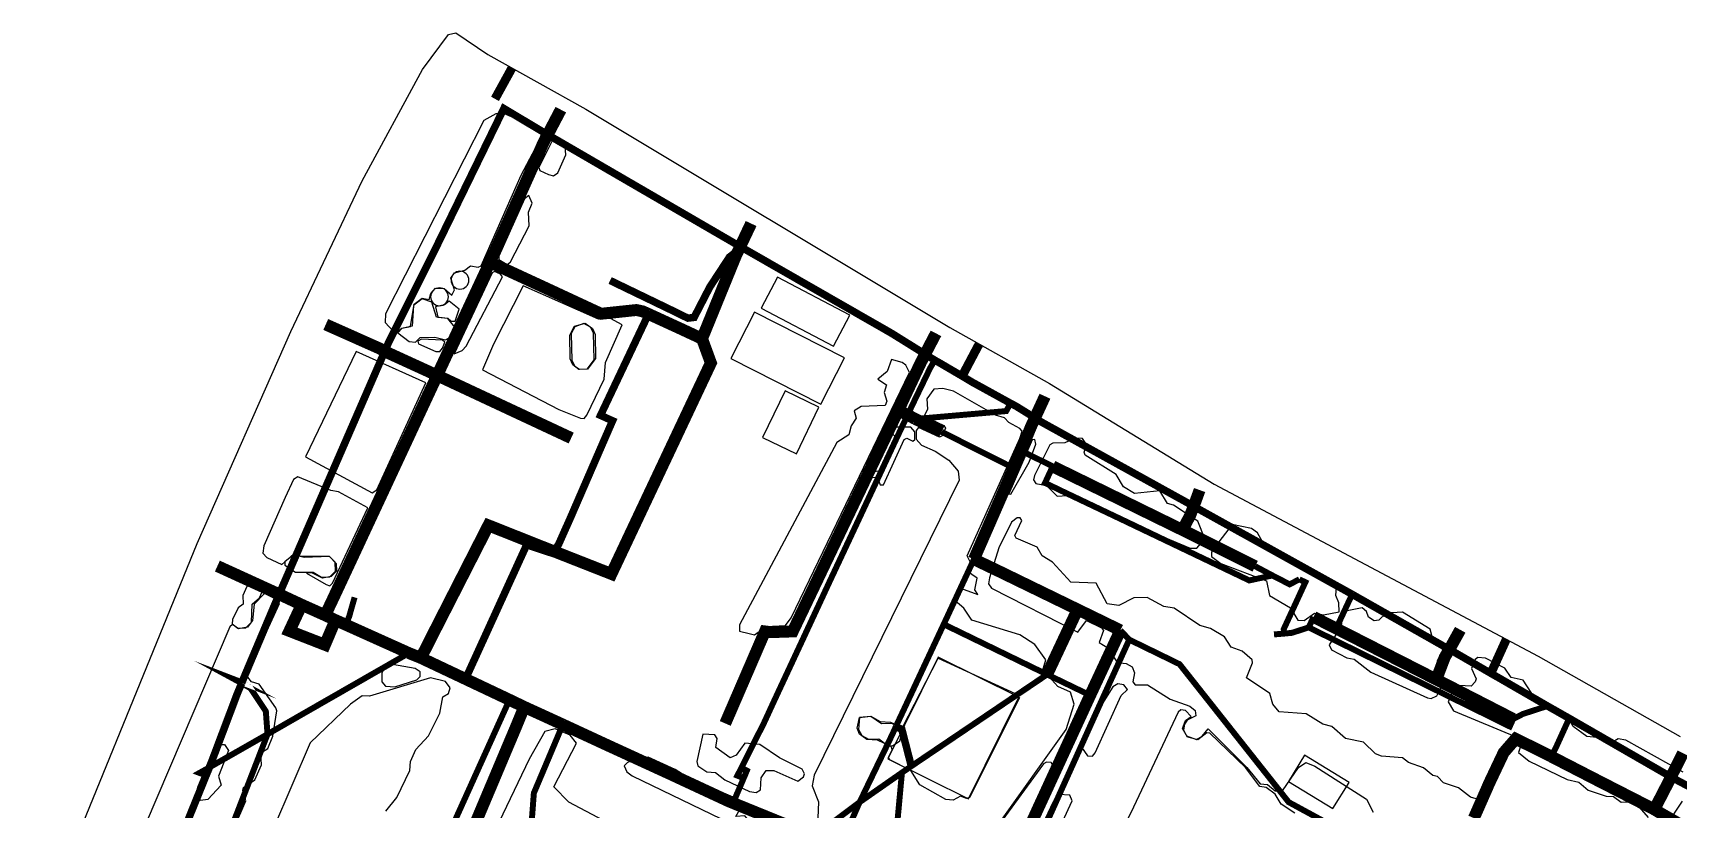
# Model space of a CAD drawing. Extents: x 1764 to 2708, y -3060 to -2272.
# Drawn here: x 1819 to 2371, y -2533 to -2272 of the extents above; entities that cross this region are included whole.
import ezdxf

# ---------------------------------------------------------------- set-up
doc = ezdxf.new("R2010")
doc.units = 0
for name, color, linetype in [('DOR_DOROZHKA', 30, 'CONTINUOUS'), ('DOR_LESTNICA', 1, 'CONTINUOUS'), ('DOR_PEREHOD', 2, 'CONTINUOUS'), ('DOR_PROEZD', 9, 'CONTINUOUS'), ('DOR_TROTUAR', 8, 'CONTINUOUS'), ('GRANICA_UCHASTKA', 3, 'CONTINUOUS'), ('PL_DETSKAYA', 3, 'CONTINUOUS'), ('PL_SPORT', 3, 'CONTINUOUS'), ('PL_VORKAUT', 3, 'CONTINUOUS'), ('ZEL_DEREVYA', 94, 'CONTINUOUS'), ('ZEL_TRAVA', 82, 'CONTINUOUS')]:
    doc.layers.add(name, color=color, linetype=linetype)

msp = doc.modelspace()

# ---------------------------------------------------------------- linework, layer by layer
at = {"layer": 'DOR_DOROZHKA', "const_width": 2}
for points in [[(2112.061, -2400.707), (2113.974, -2396.663), (2119.624, -2384.935), (2121.168, -2382.3)], [(2114.691, -2402.051), (2145.15, -2399.391), (2146.594, -2396.759)], [(2056.29, -2519.173), (2063.869, -2504.101), (2067.213, -2496.825), (2076.392, -2477.117), (2085.952, -2456.5), (2095.325, -2436.487), (2104.982, -2415.767), (2108.138, -2408.996), (2112.061, -2400.707)], [(2123.489, -2406.363), (2147.665, -2418.547)], [(2150.139, -2412.691), (2160.759, -2417.964)], [(2234.488, -2454.591), (2226.72, -2456.26), (2225.507, -2455.685), (2205.49, -2446.113), (2185.271, -2436.444), (2164.547, -2426.587), (2158.178, -2423.523), (2160.759, -2417.964)], [(2124.185, -2470.982), (2134.319, -2449.151)], [(2228.719, -2451.514), (2234.488, -2454.591)], [(2234.488, -2454.591), (2240.256, -2457.568), (2243.521, -2455.897)], [(2246.672, -2472.037), (2248.296, -2468.5)], [(2108.119, -2505.347), (2124.185, -2470.982)], [(2124.185, -2470.982), (2158.867, -2487.841)], [(2183.459, -2473.003), (2186.429, -2476.14)], [(2235.016, -2474.39), (2238.412, -2474.116)], [(2238.412, -2474.116), (2241.008, -2473.86), (2246.672, -2472.037)], [(2246.672, -2472.037), (2264.369, -2480.759), (2284.595, -2490.728), (2304.821, -2500.696), (2314.125, -2505.298), (2315.271, -2502.772)], [(2137.84, -2584.346), (2139.08, -2581.518), (2148.148, -2561.311), (2156.832, -2541.814), (2166.283, -2520.798), (2175.925, -2499.379), (2186.429, -2476.14)], [(2186.429, -2476.14), (2203.315, -2484.38), (2239.935, -2530.713), (2259.576, -2541.394), (2262.842, -2539.723), (2265.476, -2541.267)], [(1888.683, -2490.478), (1886.463, -2489.625), (1888.589, -2490.78)], [(1897.264, -2507.901), (1908.826, -2501.248), (1944.7, -2480.663)], [(1888.589, -2490.78), (1891.526, -2492.417), (1896.697, -2500.21), (1896.981, -2504.106), (1897.264, -2507.901)], [(2113.308, -2518.641), (2158.867, -2487.841)], [(2158.867, -2487.841), (2173.326, -2494.833)], [(1935.396, -2591.822), (1941.696, -2577.778), (1950.958, -2557.268), (1960.22, -2536.757), (1969.29, -2516.651), (1978.456, -2496.342)], [(1985.161, -2547.324), (1986.637, -2527.682), (1996.345, -2504.66)], [(2095.96, -2530.722), (2106.877, -2508.075), (2108.119, -2505.347)], [(1877.794, -2519.028), (1897.264, -2507.901)], [(1884.282, -2541.499), (1897.264, -2507.901)], [(1877.794, -2519.028), (1874.432, -2520.901), (1876.652, -2521.754)], [(2057.066, -2522.658), (2054.946, -2521.803), (2056.29, -2519.173)], [(2095.96, -2530.722), (2110.154, -2520.811)], [(2108.534, -2538.455), (2110.154, -2520.811)], [(2110.154, -2520.811), (2113.308, -2518.641)], [(2080.699, -2542.158), (2095.96, -2530.722)], [(2088.903, -2546.783), (2095.96, -2530.722)]]:
    msp.add_lwpolyline(points, dxfattribs=at)
at = {"layer": 'DOR_LESTNICA', "const_width": 2}
for points in [[(2243.521, -2455.897), (2245.543, -2456.853), (2238.28, -2472.618), (2238.412, -2474.116)], [(1923.483, -2471.116), (1924.627, -2468.49), (1926.486, -2461.946)], [(2255.783, -2472.34), (2257.127, -2469.71), (2261.239, -2460.917)], [(2315.271, -2502.772), (2318.537, -2501.1), (2326.783, -2498.421)], [(2328.051, -2515.402), (2329.492, -2512.67), (2334.077, -2502.565)], [(2053.545, -2531.039), (2054.589, -2528.415), (2057.066, -2522.658)], [(2056.29, -2519.173), (2058.112, -2520.134), (2057.066, -2522.658)]]:
    msp.add_lwpolyline(points, dxfattribs=at)
at = {"layer": 'DOR_PEREHOD', "const_width": 3}
for points in [[(1973.596, -2294.542), (1979.276, -2284.214)], [(2130.287, -2387.606), (2130.964, -2386.491), (2136.059, -2376.876)], [(2307.736, -2487.426), (2308.312, -2486.313), (2312.992, -2476.007)]]:
    msp.add_lwpolyline(points, dxfattribs=at)
at = {"layer": 'DOR_PROEZD', "const_width": 4}
for points in [[(1991.265, -2306.566), (1995.685, -2298.166)], [(1971.88, -2349.407), (1988.583, -2312.127), (1989.823, -2309.299), (1991.265, -2306.566)], [(2055.909, -2344.09), (2059.545, -2336.407)], [(2043.071, -2375.083), (2053.808, -2348.738), (2054.569, -2346.92), (2055.909, -2344.09)], [(1954.191, -2387.409), (1971.88, -2349.407)], [(1971.88, -2349.407), (1990.273, -2357.915), (2009.173, -2366.711), (2021.052, -2365.454), (2023.163, -2365.908), (2025.082, -2366.767)], [(1916.802, -2370.308), (1934.583, -2378.228), (1936.607, -2379.285)], [(2025.082, -2366.767), (2035.895, -2371.736), (2043.071, -2375.083)], [(1993.388, -2446.494), (2012.662, -2454.081), (2046.049, -2383.223), (2043.071, -2375.083)], [(2117.922, -2380.269), (2121.574, -2373.287)], [(1936.607, -2379.285), (1937.72, -2379.861), (1954.191, -2387.409)], [(2108.926, -2399.174), (2115.143, -2385.932), (2116.483, -2383.102), (2117.922, -2380.269)], [(1916.611, -2467.963), (1919.386, -2462.1), (1929.139, -2441.178), (1954.191, -2387.409)], [(1954.191, -2387.409), (1999.169, -2408.449)], [(2154.804, -2401.684), (2158.149, -2394.408)], [(2050.866, -2504.282), (2064.205, -2473.378), (2066.212, -2473.635), (2073.51, -2473.377), (2108.926, -2399.174)], [(2108.926, -2399.174), (2112.061, -2400.707)], [(2112.061, -2400.707), (2114.691, -2402.051)], [(2114.691, -2402.051), (2123.489, -2406.363)], [(2150.139, -2412.691), (2153.467, -2404.615), (2154.804, -2401.684)], [(2147.665, -2418.547), (2150.139, -2412.691)], [(2134.319, -2449.151), (2147.665, -2418.547)], [(2160.759, -2417.964), (2204.343, -2439.334)], [(2208.073, -2431.349), (2210.056, -2425.904)], [(2204.343, -2439.334), (2206.935, -2434.275), (2208.073, -2431.349)], [(1948.737, -2482.276), (1953.247, -2473.374), (1971.388, -2437.764), (1991.672, -2445.83), (1993.388, -2446.494)], [(2204.343, -2439.334), (2228.719, -2451.514)], [(1880.435, -2451.435), (1899.029, -2459.938), (1901.15, -2460.893)], [(2134.319, -2449.151), (2143.114, -2453.364), (2169.101, -2466.009)], [(1901.15, -2460.893), (1908.731, -2464.431)], [(1920.048, -2469.589), (1916.525, -2477.87), (1904.619, -2473.225), (1908.061, -2465.846), (1908.731, -2464.431)], [(1908.731, -2464.431), (1916.611, -2467.963)], [(1916.611, -2467.963), (1920.048, -2469.589)], [(1920.048, -2469.589), (1921.361, -2470.161), (1923.483, -2471.116)], [(2158.867, -2487.841), (2169.101, -2466.009)], [(2169.101, -2466.009), (2183.459, -2473.003)], [(2248.296, -2468.5), (2253.861, -2471.381), (2255.783, -2472.34)], [(1923.483, -2471.116), (1944.7, -2480.663)], [(2173.326, -2494.833), (2183.459, -2473.003)], [(2255.783, -2472.34), (2289.472, -2489.522)], [(2293.856, -2479.422), (2297.515, -2472.839)], [(1944.7, -2480.663), (1948.737, -2482.276)], [(2289.472, -2489.522), (2292.312, -2482.057), (2293.856, -2479.422)], [(1948.737, -2482.276), (1961.676, -2488.4), (1963.698, -2489.357)], [(1963.698, -2489.357), (1978.456, -2496.342)], [(2289.472, -2489.522), (2315.271, -2502.772)], [(1978.456, -2496.342), (1983.411, -2498.736)], [(2133.188, -2582.045), (2173.326, -2494.833)], [(1957.81, -2559.521), (1960.763, -2552.654), (1980.749, -2505.197), (1983.411, -2498.736)], [(1983.411, -2498.736), (1989.271, -2501.411), (1996.345, -2504.66)], [(1996.345, -2504.66), (2011.202, -2511.543), (2032.221, -2521.194), (2051.323, -2530.086), (2051.93, -2530.373), (2053.545, -2531.039)], [(2302.083, -2536.074), (2306.757, -2525.467), (2307.042, -2524.761), (2312.113, -2514.046), (2316.116, -2509.457), (2326.229, -2514.441), (2328.051, -2515.402)], [(2328.051, -2515.402), (2343.531, -2523.372), (2362.652, -2533.164)], [(2368.219, -2522.238), (2372.249, -2514.247)], [(2362.652, -2533.164), (2366.878, -2524.969), (2368.219, -2522.238)], [(2053.545, -2531.039), (2073.127, -2539.02), (2080.699, -2542.158)], [(2362.652, -2533.164), (2364.578, -2534.323), (2384.03, -2545.509), (2386.056, -2546.666)]]:
    msp.add_lwpolyline(points, dxfattribs=at)
at = {"layer": 'DOR_TROTUAR', "const_width": 2.5}
for points in [[(1936.607, -2379.285), (1937.846, -2376.456), (1952.616, -2346.922), (1976.567, -2297.779), (1991.265, -2306.566)], [(1991.265, -2306.566), (1993.088, -2307.627), (2055.809, -2344.092)], [(2012.233, -2355.539), (2032.05, -2365.116), (2038.32, -2368.182), (2040.416, -2367.937), (2045.698, -2357.717), (2052.284, -2347.67), (2054.645, -2345.818), (2055.809, -2344.092)], [(2055.809, -2344.092), (2055.909, -2344.09)], [(2055.909, -2344.09), (2057.835, -2345.249), (2106.766, -2373.307), (2117.922, -2380.269)], [(1993.388, -2446.494), (1994.938, -2444.159), (1998.946, -2435.168), (2007.999, -2414.261), (2013.051, -2402.646), (2009.01, -2400.832), (2024.893, -2367.272), (2025.082, -2366.767)], [(1901.15, -2460.893), (1902.294, -2458.267), (1936.607, -2379.285)], [(2117.922, -2380.269), (2119.748, -2381.431), (2121.168, -2382.3)], [(2121.168, -2382.3), (2122.89, -2383.264), (2130.287, -2387.606)], [(2130.287, -2387.606), (2133.835, -2389.731), (2146.594, -2396.759)], [(2146.594, -2396.759), (2148.415, -2397.72), (2154.804, -2401.684)], [(2154.804, -2401.684), (2156.732, -2402.943), (2208.073, -2431.349)], [(2208.073, -2431.349), (2210.099, -2432.506), (2261.239, -2460.917)], [(1963.698, -2489.357), (1964.94, -2486.629), (1980.319, -2452.879), (1984.235, -2444.29), (1993.003, -2447.202), (1993.388, -2446.494)], [(1888.683, -2490.478), (1889.729, -2487.954), (1901.15, -2460.893)], [(2261.239, -2460.917), (2293.856, -2479.422)], [(2293.856, -2479.422), (2295.577, -2480.385), (2307.736, -2487.426)], [(1877.794, -2519.028), (1887.067, -2494.415), (1888.589, -2490.78)], [(1888.589, -2490.78), (1888.683, -2490.478)], [(2307.736, -2487.426), (2311.281, -2489.451), (2326.783, -2498.421)], [(2326.783, -2498.421), (2334.077, -2502.565)], [(2108.119, -2505.347), (2110.14, -2506.303), (2113.308, -2518.641)], [(2334.077, -2502.565), (2368.219, -2522.238)], [(2113.308, -2518.641), (2113.419, -2519.139)], [(1863.354, -2554.558), (1876.652, -2521.754)], [(1876.652, -2521.754), (1877.698, -2519.23), (1877.794, -2519.028)], [(2368.219, -2522.238), (2370.143, -2523.297), (2394.434, -2536.179)]]:
    msp.add_lwpolyline(points, dxfattribs=at)
at = {"layer": 'GRANICA_UCHASTKA'}
msp.add_lwpolyline([(1818.529, -2579.11), (1873.637, -2443.85), (1905.115, -2372.633), (1929.036, -2322.09), (1949.238, -2284.634), (1957.99, -2272.939), (1960.479, -2272.385), (1971.142, -2279.659), (2004.054, -2297.957), (2126.203, -2371.358), (2159.626, -2390.146), (2214.885, -2423.97), (2323.688, -2481.651), (2371.295, -2508.637)], dxfattribs=at)
at = {"layer": 'PL_DETSKAYA'}
for points in [[(2122.297, -2482.038), (2105.375, -2516.214), (2132.524, -2529.595), (2149.44, -2495.419)], [(2245.236, -2514.98), (2239.844, -2523.812), (2254.809, -2532.9), (2260.201, -2524.069)]]:
    msp.add_lwpolyline(points, close=True, dxfattribs=at)
at = {"layer": 'PL_SPORT'}
for points in [[(2062.928, -2364.862), (2087.148, -2377.577), (2092.64, -2367.153), (2068.42, -2354.439)], [(1957.984, -2361), (1957.927, -2360.415), (1957.756, -2359.852), (1957.479, -2359.333), (1957.106, -2358.879), (1956.651, -2358.505), (1956.132, -2358.228), (1955.569, -2358.058), (1954.984, -2358), (1954.399, -2358.058), (1953.836, -2358.228), (1953.317, -2358.505), (1952.863, -2358.879), (1952.49, -2359.333), (1952.213, -2359.852), (1952.042, -2360.415), (1951.984, -2361), (1952.042, -2361.585), (1952.213, -2362.148), (1952.49, -2362.667), (1952.863, -2363.121), (1953.317, -2363.494), (1953.836, -2363.772), (1954.399, -2363.942), (1954.984, -2364), (1955.569, -2363.942), (1956.132, -2363.772), (1956.651, -2363.494), (1957.106, -2363.121), (1957.479, -2362.667), (1957.756, -2362.148), (1957.927, -2361.585)], [(2060.737, -2366.154), (2052.792, -2381.733), (2082.983, -2397.062), (2090.922, -2381.494)], [(2063.362, -2408.304), (2074.729, -2413.766), (2082.29, -2398.098), (2070.917, -2392.636)]]:
    msp.add_lwpolyline(points, close=True, dxfattribs=at)
at = {"layer": 'PL_VORKAUT'}
msp.add_lwpolyline([(1964.851, -2355.441), (1964.794, -2354.856), (1964.623, -2354.293), (1964.346, -2353.774), (1963.973, -2353.32), (1963.518, -2352.946), (1962.999, -2352.669), (1962.436, -2352.499), (1961.851, -2352.441), (1961.266, -2352.499), (1960.703, -2352.669), (1960.184, -2352.946), (1959.73, -2353.32), (1959.357, -2353.774), (1959.08, -2354.293), (1958.909, -2354.856), (1958.851, -2355.441), (1958.909, -2356.026), (1959.08, -2356.589), (1959.357, -2357.108), (1959.73, -2357.562), (1960.184, -2357.935), (1960.703, -2358.213), (1961.266, -2358.383), (1961.851, -2358.441), (1962.436, -2358.383), (1962.999, -2358.213), (1963.518, -2357.935), (1963.973, -2357.562), (1964.346, -2357.108), (1964.623, -2356.589), (1964.794, -2356.026)], close=True, dxfattribs=at)
at = {"layer": 'ZEL_DEREVYA'}
for points in [[(1944.835, -2376.027), (1946.965, -2376.231), (1948.433, -2374.698), (1953.433, -2374.59), (1956.955, -2375.515), (1959.178, -2374.216), (1960.113, -2371.194), (1957.8, -2368.326), (1953.912, -2367.827), (1952.429, -2362.856), (1949.152, -2361.676), (1946.284, -2363.989), (1945.849, -2370.877), (1942.364, -2371.661), (1940.978, -2373.109)], [(2001.94, -2385.298), (2004.688, -2385.156), (2006.875, -2382.19), (2006.681, -2373.19), (2005.637, -2371.211), (2003.36, -2370.01), (2000.382, -2371.075), (1999.18, -2373.352), (1999.375, -2382.352), (2000.418, -2384.331)], [(2102.831, -2424.14), (2103.956, -2424.116), (2110.883, -2408.958), (2111.749, -2408.522), (2113.77, -2409.479), (2114.508, -2408.88), (2114.454, -2406.38), (2113.169, -2404.823), (2107.666, -2404.775), (2106.137, -2403.474), (2104.754, -2405.088), (2104.839, -2407.088), (2107.22, -2407.286), (2107.986, -2408.02), (2107.706, -2410.527), (2102.482, -2419.562), (2098.489, -2419.981), (2097.589, -2420.751), (2098.522, -2421.482), (2101.902, -2421.659)], [(2206.845, -2445.405), (2209.097, -2445.439), (2211.78, -2442.296), (2209.484, -2436.343), (2201.279, -2430.934), (2199.268, -2430.477), (2196.675, -2426.198), (2188.189, -2427.048), (2184.515, -2424.876), (2182.048, -2420.677), (2171.651, -2414.148), (2171.296, -2413.156), (2172.076, -2410.637), (2170.781, -2408.581), (2168.277, -2408.468), (2164.809, -2410.044), (2160.809, -2410.13), (2159.822, -2410.777), (2154.624, -2421.02), (2154.323, -2422.527), (2155.1, -2423.761), (2158.615, -2424.352), (2162.194, -2427.943), (2167.191, -2427.668), (2172.767, -2431.05)], [(2243.012, -2469.636), (2245.139, -2469.674), (2248.589, -2467.265), (2251.603, -2467.866), (2256.834, -2466.836), (2256.769, -2463.836), (2255.715, -2461.358), (2255.983, -2458.35), (2252.337, -2455.511), (2231.58, -2444.12), (2229.496, -2440.288), (2227.465, -2438.873), (2220.932, -2437.513), (2215.334, -2444.721), (2214.044, -2446.75), (2214.077, -2448.25), (2217.212, -2450.6), (2232.47, -2456.357), (2233.536, -2461.337), (2240.545, -2465.437)], [(1915.404, -2455.204), (1918.153, -2455.061), (1920.028, -2453.103), (1919.963, -2450.103), (1918.005, -2448.227), (1909.508, -2448.578), (1905.986, -2447.653), (1903.118, -2449.966), (1903.059, -2451.093), (1906.612, -2453.476), (1912.616, -2453.513)], [(1887.259, -2472.321), (1890.008, -2472.178), (1891.883, -2470.22), (1892.087, -2464.212), (1894.544, -2462.158), (1895.5, -2460.136), (1895.124, -2458.143), (1893.166, -2456.268), (1891.662, -2456.134), (1890.769, -2457.237), (1889.022, -2461.277), (1889.086, -2464.277), (1887.361, -2465.44), (1885.528, -2469.356), (1885.393, -2470.86)], [(2286.473, -2495.711), (2287.728, -2495.934), (2289.71, -2495.058), (2291.865, -2490.592), (2289.757, -2485.635), (2289.87, -2483.131), (2291.627, -2479.592), (2288.207, -2475.663), (2287.476, -2472.678), (2278.098, -2466.961), (2272.601, -2467.246), (2270.151, -2469.634), (2268.655, -2469.833), (2266.711, -2468.624), (2266.001, -2466.638), (2264.557, -2465.419), (2257.834, -2466.815), (2257.609, -2471.822), (2253.571, -2477.913), (2254.356, -2479.521), (2259.417, -2482.205), (2261.928, -2482.651), (2267.526, -2487.033)], [(1936.83, -2491.76), (1939.96, -2491.943), (1947.414, -2489.614), (1948.474, -2488.507), (1948.442, -2487.007), (1946.831, -2485.791), (1937.291, -2484.163), (1935.608, -2487.284), (1935.672, -2490.284)], [(2172.459, -2515.184), (2174.086, -2515.232), (2174.979, -2514.129), (2183.736, -2494.93), (2185.859, -2492.883), (2184.575, -2491.326), (2182.568, -2491.036), (2180.962, -2491.988), (2176.811, -2498.581), (2170.436, -2512.226)], [(2105.222, -2511.634), (2106.978, -2511.846), (2109.443, -2510.167), (2110.136, -2507.526), (2109.093, -2505.547), (2106.815, -2504.346), (2103.315, -2504.421), (2099.761, -2501.997), (2095.891, -2502.331), (2095.603, -2506.339), (2096.646, -2508.317), (2098.923, -2509.519), (2102.423, -2509.443)], [(2059.033, -2527.14), (2061.292, -2527.508), (2062.689, -2526.56), (2062.936, -2522.553), (2064.634, -2520.098), (2067.134, -2520.044), (2075.217, -2523.705), (2077.103, -2522.247), (2077.415, -2521.239), (2076.63, -2519.631), (2069.044, -2515.834), (2062.443, -2511.308), (2057.432, -2510.916), (2054.518, -2514.981), (2052.536, -2515.857), (2047.708, -2512.376), (2048.143, -2509.365), (2047.366, -2508.132), (2043.358, -2507.843), (2041.305, -2517.017), (2041.671, -2518.51), (2044.632, -2520.53), (2047.64, -2520.799), (2050.694, -2523.234)], [(2065.411, -2544.511), (2066.659, -2544.401), (2067.379, -2542.968), (2066.059, -2539.744), (2064.037, -2538.788), (2060.537, -2538.863), (2057.457, -2535.261), (2054.461, -2535.493), (2056.307, -2532.201), (2056.286, -2531.201), (2054.327, -2529.326), (2038.675, -2522.66), (2034.11, -2519.757), (2025.016, -2515.618), (2022.516, -2515.672), (2018.052, -2517.436), (2016.992, -2518.543), (2017.868, -2520.525), (2019.649, -2521.904), (2049.475, -2536.267), (2054.493, -2536.993), (2058.069, -2540.417)]]:
    msp.add_lwpolyline(points, close=True, dxfattribs=at)
for points in [[(2302.091, -2539.397), (2305.085, -2531.328), (2304.475, -2530.091), (2300.949, -2528.999), (2296.881, -2525.919), (2291.841, -2524.194), (2289.921, -2522.151), (2288.287, -2521.769), (2285.229, -2519.167), (2280.189, -2517.442), (2278.153, -2515.818), (2271.138, -2515.303), (2269.12, -2514.513), (2265.033, -2510.599), (2259.004, -2509.395), (2254.414, -2505.325), (2251.396, -2504.557), (2245.816, -2501.009), (2236.797, -2500.37), (2234.658, -2497.831), (2233.663, -2494.226), (2225.797, -2489.018), (2227.855, -2483.971), (2227.667, -2482.975), (2224.35, -2479.961), (2220.694, -2478.623), (2218.369, -2475.171), (2213.68, -2472.354), (2210.159, -2471.43), (2201.528, -2465.613), (2198.014, -2465.022), (2192.445, -2461.974), (2187.945, -2462.072), (2182.999, -2464.68), (2178.984, -2464.099), (2175.333, -2457.175), (2166.821, -2456.858), (2160.673, -2450.154), (2157.208, -2447.978), (2155.561, -2445.095), (2148.492, -2442.038), (2148.056, -2441.172), (2150.448, -2436.118), (2149.845, -2435.214), (2148.845, -2435.235), (2146.959, -2436.693), (2142.642, -2445.291), (2139.525, -2455.364), (2139.235, -2457.371), (2140.225, -2458.85), (2169.185, -2473.649), (2172.102, -2469.751), (2177.157, -2472.143), (2177.76, -2473.047), (2176.346, -2477.08), (2179.304, -2478.892), (2182.413, -2483.869), (2185.42, -2484.138), (2187.445, -2485.219), (2188.24, -2487.328), (2187.639, -2490.343), (2188.452, -2491.326), (2192.579, -2491.32), (2200.187, -2496.158), (2206.742, -2498.518), (2208.523, -2499.897), (2208.813, -2501.767), (2205.843, -2503.207), (2204.953, -2504.476), (2204.663, -2506.484), (2205.706, -2508.462), (2208.983, -2509.642), (2210.962, -2508.599), (2212.908, -2506.055), (2225.945, -2519.031), (2230.316, -2524.522), (2232.823, -2524.802), (2235.37, -2526.915), (2237.87, -2526.861), (2243.204, -2519.033), (2245.669, -2517.354), (2248.698, -2518.622), (2266.071, -2529.67), (2268.293, -2534.124)], [(2372.306, -2520.621), (2353.063, -2509.864), (2350.552, -2509.418), (2348.577, -2510.628), (2345.545, -2509.193), (2340.03, -2508.645), (2335.455, -2505.284), (2333.502, -2501.699), (2325.77, -2496.947), (2322.752, -2496.178), (2318.611, -2489.764), (2314.589, -2488.851), (2312.521, -2485.727), (2305.945, -2482.367), (2303.438, -2482.088), (2302.537, -2482.858), (2301.268, -2485.887), (2302.844, -2489.354), (2302.532, -2490.362), (2301.146, -2491.809), (2297.139, -2491.562), (2295.253, -2493.02), (2293.506, -2497.06), (2295.196, -2500.025), (2317.029, -2509.142), (2318.143, -2510.535), (2317.052, -2514.061), (2320.698, -2516.9), (2333.339, -2523.13), (2337.361, -2524.044), (2340.419, -2526.646), (2346.466, -2528.683), (2348.97, -2528.796), (2351.513, -2530.742), (2356.014, -2530.644), (2360.629, -2535.881)], [(2148.766, -2547.337), (2161.629, -2521.421), (2161.775, -2520.417), (2160.251, -2517.449), (2158.621, -2517.234), (2157.634, -2517.88), (2141.602, -2539.946)], [(2158.245, -2550.009), (2167.324, -2530.303), (2166.489, -2528.32), (2162.859, -2528.148), (2160.991, -2530.439), (2154.293, -2544.591)], [(2367.173, -2537.741), (2372.1, -2530.38)]]:
    msp.add_lwpolyline(points, dxfattribs=at)
at = {"layer": 'ZEL_TRAVA'}
for points in [[(1939.509, -2372.64), (1940.393, -2373.038), (1942.36, -2371.495), (1945.227, -2371.016), (1946.44, -2363.486), (1949.148, -2361.509), (1951.533, -2361.875), (1952.031, -2359.863), (1953.577, -2358.079), (1956.58, -2358.181), (1959.131, -2360.46), (1960.01, -2358.69), (1958.757, -2354.715), (1959.969, -2352.938), (1963.451, -2352.029), (1965.422, -2350.652), (1967.933, -2351.098), (1968.924, -2350.618), (1982.357, -2320.187), (1987.204, -2311.078), (1989.388, -2306.028), (1988.944, -2304.787), (1976.825, -2299.546), (1973.824, -2299.611), (1969.87, -2301.822), (1936.837, -2366.695), (1936.735, -2369.698)], [(1991.524, -2319.989), (1993.283, -2320.368), (1994.68, -2319.421), (1997.384, -2313.359), (1997.152, -2310.363), (1994.006, -2307.513), (1993.14, -2307.948), (1988.303, -2317.558), (1988.616, -2318.551)], [(1977.16, -2349.815), (1977.916, -2350.049), (1978.816, -2349.279), (1985.057, -2337.138), (1984.794, -2332.641), (1986.062, -2329.612), (1984.922, -2327.011), (1983.53, -2328.166), (1974.94, -2347.362), (1974.881, -2348.489)], [(1959.933, -2380.203), (1962.534, -2379.063), (1963.921, -2377.616), (1976.091, -2354.341), (1975.488, -2353.436), (1973.466, -2352.48), (1972.6, -2352.915)], [(2002.296, -2401.799), (2003.548, -2401.856), (2004.441, -2400.753), (2010.182, -2388.622), (2010.73, -2383.107), (2016.294, -2370.481), (2012.328, -2368.315), (2008.332, -2368.568), (1983.075, -2357.275), (1973.077, -2376.917), (1969.427, -2385.501), (1994.979, -2398.873)], [(1958.903, -2369.219), (1960.237, -2369.191), (1961.609, -2365.159), (1958.174, -2362.482), (1956.699, -2363.681), (1953.587, -2364.332), (1954.412, -2367.816), (1957.797, -2368.16)], [(2001.691, -2385.387), (1999.741, -2383.845), (1998.864, -2381.863), (1998.691, -2373.863), (2000.251, -2370.827), (2003.857, -2369.832), (2006.315, -2371.697), (2007.192, -2373.679), (2007.364, -2381.679), (2004.692, -2385.322)], [(1932.425, -2426.821), (1933.945, -2425.788), (1950.346, -2389.915), (1927.022, -2379.33), (1910.029, -2414.799)], [(1953.786, -2379.335), (1955.038, -2379.392), (1955.931, -2378.288), (1956.721, -2376.27), (1955.955, -2375.536), (1948.944, -2375.188), (1947.71, -2375.965), (1947.979, -2376.834)], [(2058.888, -2474.115), (2060.647, -2474.494), (2064.589, -2471.741), (2071.086, -2471.433), (2072.947, -2468.809), (2112.688, -2386.407), (2111.467, -2383.932), (2110.198, -2383.043), (2106.676, -2382.118), (2105.177, -2386.069), (2102.064, -2388.638), (2104.941, -2390.577), (2104.161, -2393.095), (2105.06, -2396.077), (2104.507, -2397.506), (2096.51, -2397.846), (2094.124, -2399.315), (2094.845, -2401.801), (2093.065, -2404.34), (2092.297, -2407.359), (2088.35, -2409.945), (2055.656, -2471.183), (2055.618, -2473.31)], [(2146.045, -2427.208), (2146.673, -2427.32), (2152.86, -2416.555), (2155.064, -2410.505), (2154.779, -2408.885), (2153.907, -2409.029)], [(1916.958, -2457.672), (1918.217, -2458.061), (1919.114, -2457.125), (1930.908, -2431.857), (1921.037, -2426.484), (1918.526, -2426.038), (1907.421, -2421.442), (1906.024, -2422.389), (1903.153, -2428.454), (1895.999, -2444.617), (1895.719, -2447.125), (1897, -2448.514), (1902.054, -2450.907), (1905.983, -2447.487), (1908.497, -2448.099), (1918.001, -2448.061), (1920.307, -2450.596), (1920.361, -2453.096), (1918.649, -2454.884), (1915.66, -2455.448), (1912.12, -2453.691), (1910.372, -2453.812)], [(2124.875, -2529.802), (2116.139, -2524.905), (2113.158, -2520.05), (2106.077, -2516.493), (2105.642, -2515.627), (2106.921, -2513.098), (2106.608, -2512.104), (2101.934, -2509.954), (2098.427, -2509.696), (2095.968, -2507.832), (2095.092, -2505.85), (2095.891, -2502.331), (2099.757, -2501.83), (2102.797, -2503.599), (2106.305, -2503.857), (2110.345, -2505.645), (2122.348, -2482.332), (2148.12, -2494.282), (2149.567, -2495.668), (2132.865, -2529.171), (2131.871, -2529.484), (2129.853, -2528.694), (2127.382, -2530.082)], [(1874.753, -2530.204), (1873.458, -2528.148), (1873.904, -2525.637), (1879.134, -2513.017), (1880.85, -2511.396), (1882.85, -2511.353), (1884.145, -2513.409), (1880.828, -2521.985), (1881.727, -2524.968), (1877.246, -2529.817)]]:
    msp.add_lwpolyline(points, close=True, dxfattribs=at)
for points in [[(2142.077, -2538.769), (2165.306, -2506.334), (2167.955, -2497.772), (2166.744, -2493.796), (2162.45, -2491.888), (2159.501, -2488.533), (2157.061, -2487.502), (2158.464, -2482.969), (2154.767, -2477.796), (2149.695, -2474.571), (2133.579, -2469.583), (2130.907, -2465.555), (2128.019, -2463.116), (2129.844, -2458.825), (2135.643, -2460.95), (2134.611, -2459.472), (2135.358, -2455.454), (2131.804, -2453.029), (2133.072, -2450), (2132.029, -2448.022), (2149.687, -2408.62), (2150.467, -2406.102), (2149.697, -2405.201), (2146.026, -2403.196), (2144.617, -2401.642), (2141.595, -2400.707), (2127.415, -2392.676), (2123.893, -2391.751), (2120.896, -2391.983), (2118.55, -2395.285), (2118.792, -2398.782), (2117.59, -2401.059), (2124.163, -2404.252), (2124.766, -2405.156), (2123.612, -2407.682), (2122.746, -2408.118), (2115.673, -2404.936), (2114.943, -2405.869), (2114.883, -2408.872), (2116.676, -2410.834), (2121.346, -2412.817), (2125.915, -2415.887), (2129.08, -2419.571), (2129.311, -2422.567), (2080.759, -2521.667), (2080.001, -2525.186), (2082.12, -2530.643), (2081.906, -2536.15)], [(1885.884, -2539.886), (1890.013, -2530.291), (1888.937, -2526.813), (1889.249, -2525.806), (1893.028, -2523.223), (1895.254, -2518.172), (1895, -2514.175), (1897.388, -2512.748), (1899.049, -2508.585), (1900.365, -2500.052), (1900.01, -2499.059), (1894.417, -2491.051), (1891.9, -2490.313), (1890.616, -2488.757), (1890.906, -2486.749), (1901.254, -2464.014), (1900.94, -2463.02), (1896.263, -2460.703), (1892.753, -2464.198), (1892.205, -2469.712), (1890.504, -2472), (1887.515, -2472.565), (1885.482, -2471.108), (1884.582, -2471.878), (1844.11, -2566.802)], [(1936.946, -2533.78), (1940.682, -2529.197), (1944.988, -2520.099), (1945.256, -2517.091), (1947.003, -2513.052), (1951.24, -2508.458), (1955.078, -2500.871), (1956.126, -2495.345), (1958.018, -2494.179), (1958.561, -2492.291), (1956.933, -2490.242), (1951.903, -2489.017), (1931.525, -2495.126), (1929.021, -2495.014), (1925.078, -2497.767), (1911.603, -2510.815), (1862.386, -2625.438)], [(2242.036, -2534.441), (2237.468, -2531.413), (2235.395, -2528.081), (2232.345, -2525.813), (2230.211, -2525.442), (2225.445, -2519.041), (2213.44, -2507.545), (2212.437, -2507.4), (2209.487, -2509.798), (2205.965, -2508.874), (2204.319, -2505.991), (2205.345, -2503.342), (2207.232, -2501.926), (2205.271, -2499.884), (2203.767, -2499.75), (2202.866, -2500.519), (2187.879, -2532.36), (2158.798, -2591.018)], [(2072.211, -2569.794), (1998.328, -2530.702), (1993.298, -2525.558), (2000.985, -2510.885), (1998.842, -2508.18), (1993.795, -2506.121), (1990.313, -2507.03), (1985.092, -2516.231), (1968.659, -2550.604)]]:
    msp.add_lwpolyline(points, dxfattribs=at)

doc.saveas('drawing.dxf')
